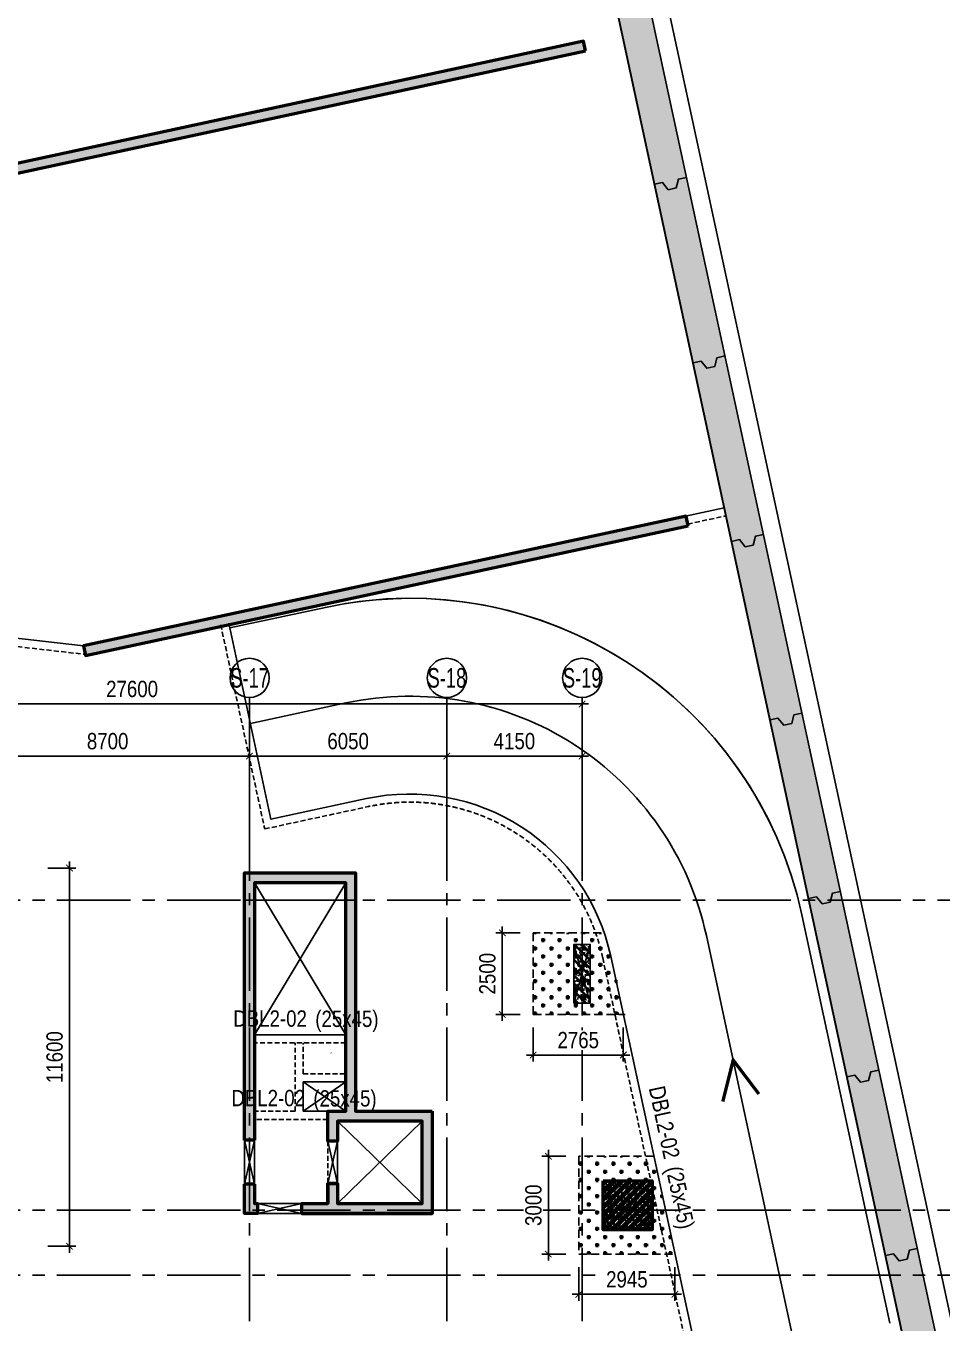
# Model space of a CAD drawing. Header units: millimetres. Extents: x -80883 to 1373228, y -532110 to 182357.
# Drawn here: x 942674 to 970768, y -328790 to -289014 of the extents above; entities that cross this region are included whole.
import ezdxf
from ezdxf.enums import TextEntityAlignment as Align
from ezdxf.xclip import XClip

# ---------------------------------------------------------------- set-up
doc = ezdxf.new("R2010")
doc.units = ezdxf.units.MM
doc.header["$LTSCALE"] = 100
doc.header["$XCLIPFRAME"] = 0
doc.header["$PDMODE"] = 32
doc.header["$PDSIZE"] = 2.5
for name, pattern in [('CENTER2', [1.125, 0.75, -0.125, 0.125, -0.125]), ('DASHED', [4.5, 3, -1.5]), ('HIDDEN', [0.375, 0.25, -0.125]), ('Xref_ST_MBDV Cot vach 30.7.2022$0$DASHDOT', [1, 0.5, -0.25, 0, -0.25])]:
    doc.linetypes.add(name, pattern=pattern)
for name, color, linetype, lineweight in [('0-Hatch', 250, 'Continuous', 40), ('ccu12-Tencaukien', 9, 'Continuous', 15), ('KT-Net cot', 2, 'Continuous', 50), ('KT-Net cot vach', 6, 'Continuous', 50), ('KT-Vat lieu', 250, 'Continuous', 9)]:
    doc.layers.add(name, color=color, linetype=linetype, lineweight=lineweight)
for name, color, linetype in [('0-khuat', 3, 'HIDDEN'), ('ccu11-Khuat', 9, 'DASHED'), ('ccu11-Manh', 8, 'Continuous'), ('ccu11-Thay', 7, 'Continuous'), ('ccu12-Hatch', 250, 'Continuous'), ('ccu12-Manh', 8, 'Continuous'), ('ccu12-Text', 31, 'Continuous'), ('ccu12-Truc', 13, 'CENTER2'), ('KC-Betong', 6, 'Continuous'), ('KC2-DIM', 251, 'Continuous'), ('KT-Dim', 8, 'Continuous'), ('KT-Hatch', 251, 'Continuous'), ('Xref_ST_MBDV Cot vach 30.7.2022$0$Xref_ST_MBDV Cot vach 30.7.2022|Xref_ST_MBDV Cot vach 30.7.2022|Xref_ST_MBDV Cot vach 30.7.2022|Xref_ST_MBDV Cot vach 30.7.2022|A-CORE-OTLN', 2, 'Continuous'), ('Xref_ST_MBDV Cot vach 30.7.2022$0$Xref_ST_MBDV Cot vach 30.7.2022|Xref_ST_MBDV Cot vach 30.7.2022|Xref_ST_MBDV Cot vach 30.7.2022|Xref_ST_MBDV Cot vach 30.7.2022|A-WALL-PATT', 251, 'Continuous'), ('Xref_ST_MBDV Cot vach 30.7.2022$0$Xref_ST_MBDV Cot vach 30.7.2022|Xref_ST_MBDV Cot vach 30.7.2022|Xref_ST_MBDV Cot vach 30.7.2022|Xref_ST_MBDV Cot vach 30.7.2022|ccu12-Thay', 7, 'Continuous'), ('Xref_ST_MBDV Cot vach 30.7.2022$0$Xref_ST_MBDV Cot vach 30.7.2022|Xref_ST_MBDV Cot vach 30.7.2022|Xref_ST_MBDV Cot vach 30.7.2022|Xref_ST_MBDV Cot vach 30.7.2022|Site_plot line', 1, 'Xref_ST_MBDV Cot vach 30.7.2022$0$DASHDOT'), ('Xref_ST_MBDV Cot vach 30.7.2022|Xref_ST_MBDV Cot vach 30.7.2022|Xref_ST_MBDV Cot vach 30.7.2022|Xref_ST_MBDV Cot vach 30.7.2022|A-GRID-SYM', 50, 'Continuous'), ('Xref_ST_MBDV Cot vach 30.7.2022|Xref_ST_MBDV Cot vach 30.7.2022|Xref_ST_MBDV Cot vach 30.7.2022|Xref_ST_MBDV Cot vach 30.7.2022|KC-Betong', 6, 'Continuous')]:
    doc.layers.add(name, color=color, linetype=linetype)
doc.styles.add('Arial Narrow', font='ARIALN.TTF')
doc.styles.add('HBA-Text', font='GOTHIC.TTF')
doc.dimstyles.new('ccu12-200', dxfattribs={"dimscale": 200, "dimtxt": 2.5, "dimasz": 1, "dimexe": 1, "dimexo": 2, "dimgap": 1, "dimtad": 1, "dimdec": 0, "dimrnd": 5, "dimdsep": 46, "dimtxsty": 'Arial Narrow', "dimblk": 'ARCHTICK', "dimcen": -1, "dimdle": 1, "dimclrd": 256, "dimclre": 256, "dimclrt": 3, "dimadec": 0, "dimazin": 2, "dimtfac": 0.1, "dimtdec": 0, "dimtmove": 0, "dimatfit": 1, "dimldrblk": 'ARCHTICK', "dimfxl": 1, "dimtvp": 0.833333, "dimtolj": 1, "dimtzin": 12, "dimarcsym": 0})
pattern_1 = [(50, (108165.77, -54076.06), (286.9041, -25.1009), [30, -330]), (355, (108165.77, -54076.06), (-55.5005, 300.8769), [24, -264]), (100.4514, (108189.68, -54078.15), (231.4038, 275.7758), [25.4961, -280.4568]), (46.1842, (108165.77, -53996.06), (426.8964, -66.2076), [45, -495]), (96.6356, (108201.34, -54001.57), (373.865, 389.6471), [38.244, -420.6852]), (351.1842, (108165.77, -53996.06), (373.8648, 389.6474), [36, -396]), (21, (108205.77, -54016.06), (238.7628, -161.0476), [30, -330]), (326, (108205.77, -54016.06), (97.3261, 290.06), [24, -264]), (71.4514, (108225.66, -54029.48), (336.089, 129.0122), [25.4961, -280.4568]), (37.5, (108165.77, -54076.06), (4.86394, 133.15754), [0, -260.8, 0, -268, 0, -265]), (7.5, (108165.77, -54076.06), (105.2278, 157.7647), [0, -152.8, 0, -254.8, 0, -101]), (327.5, (108076.57, -54076.06), (213.52897, -9.02195), [0, -100, 0, -312, 0, -414]), (317.5, (108036.57, -54076.06), (233.27447, 40.042), [0, -130, 0, -207.2, 0, -294]), (45, (108165.77, -54076.06), (-106.066, 106.066), []), (45, (108236.48, -54076.06), (-106.066, 106.066), [])]

# ---------------------------------------------------------------- blocks, each defined once
blk = doc.blocks.new('Xref_ST_MBDV Cot vach 30.7.2022$0$Tuong Vay01-flat-1')
at = {"layer": 'Xref_ST_MBDV Cot vach 30.7.2022$0$Xref_ST_MBDV Cot vach 30.7.2022|Xref_ST_MBDV Cot vach 30.7.2022|Xref_ST_MBDV Cot vach 30.7.2022|Xref_ST_MBDV Cot vach 30.7.2022|A-WALL-PATT'}
h = blk.add_hatch(dxfattribs=at)
h.set_pattern_fill('ACET-2D-VATLIEU04', color=256, scale=50, pattern_type=2)
h.set_pattern_definition([(50, (-11139561.84, -1407213.45), (-225.902474, 189.5546825), [37.5, -412.5]), (355, (-11139561.84, -1407213.45), (32.127212, 367.215716), [30, -330]), (100.4514, (-11139531.95, -1407216.06), (-341.231527, -62.944187), [31.870095, -350.571056]), (46.1842, (-11139561.84, -1407113.45), (-319.180497, 306.252097), [56.25, -618.75]), (96.6356, (-11139517.37, -1407120.34), (-516.995922, -60.144022), [47.805144, -525.8565]), (351.1842, (-11139561.84, -1407113.45), (84.740774, 546.39543), [45, -495]), (21, (-11139511.84, -1407138.45), (-105.680822, 275.3079534), [37.5, -412.5]), (326, (-11139511.84, -1407138.45), (206.128805, 305.59852), [30, -330]), (71.4514, (-11139486.97, -1407155.22), (-328.963765, 110.380101), [31.870095, -350.571056]), (37.5, (-11139561.84, -1407213.45), (-78.1345294, 101.8269012), [0, -326, 0, -335, 0, -331.25]), (7.5, (-11139561.84, -1407213.45), (-23.2793464, 176.824191), [0, -191, 0, -318.5, 0, -126.25]), (327.5, (-11139673.34, -1407213.45), (71.9444175, 112.9301145), [0, -125, 0, -390, 0, -517.5000003]), (317.5, (-11139723.34, -1407213.45), (158.0205496, 172.449169), [0, -162.5, 0, -259, 0, -367.5]), (45, (-11139561.84, -1407213.45), (-150.260191, 150.260191), []), (45, (-11139561.84, -1407152.2), (-150.260191, 150.260191), [])])
h.paths.add_polyline_path([(-82665, -118500), (-81837, -121132), (-80903, -123728), (-79863, -126284), (-78720, -128795), (-77475, -131258), (-76131, -133667), (-74689, -136020), (-73153, -138312), (-71525, -140539), (-69807, -142699), (-68002, -144786), (-66114, -146798), (-64145, -148731), (-62100, -150582), (-59980, -152349), (-57790, -154027), (-55533, -155614), (-53213, -157109), (-50835, -158507), (-48401, -159807), (-45916, -161007), (-43385, -162104), (-40811, -163097), (-38198, -163985), (-35551, -164765), (-32875, -165436), (-30174, -165998), (-27451, -166448), (-24702, -166789), (-4397, -168938), (36420, -167648), (41836, -160719), (12445, -24368), (8473, -9249), (-4719, -5521), (-10557, -9947), (-34021, -27848), (-39777, -32009), (-41249, -35294), (-45787, -38574), (-49368, -38942), (-57644, -44924), (-59845, -46601), (-61969, -48362), (-64020, -50208), (-65993, -52137), (-67887, -54144), (-69696, -56226), (-71420, -58381), (-73054, -60604), (-74596, -62892), (-76043, -65242), (-77394, -67648), (-78645, -70107), (-79794, -72615), (-80841, -75168), (-81782, -77762), (-82617, -80392), (-83343, -83054), (-83961, -85743), (-84468, -88455), (-84865, -91186), (-85149, -93930), (-85321, -96684), (-85381, -99530), (-85329, -102201), (-85163, -104955), (-84886, -107701), (-84496, -110432), (-83996, -113146), (-83385, -115836)], flags=16)
h.paths.add_polyline_path([(-83625, -118781), (-82785, -121452), (-81837, -124086), (-80781, -126680), (-79621, -129228), (-78358, -131727), (-76994, -134172), (-75531, -136560), (-73973, -138886), (-72320, -141146), (-70577, -143337), (-68746, -145455), (-66829, -147497), (-64832, -149459), (-62755, -151337), (-60604, -153130), (-58382, -154833), (-56092, -156444), (-53738, -157960), (-51324, -159379), (-48854, -160699), (-46333, -161916), (-43764, -163030), (-41151, -164038), (-38500, -164938), (-35814, -165730), (-33098, -166411), (-30357, -166981), (-27595, -167438), (-24816, -167783), (-4434, -169940), (36920, -168633), (42913, -160966), (13418, -24135), (9295, -8442), (-4926, -4424), (-11163, -9151), (-34617, -27045), (-40580, -31355), (-42052, -34640), (-46156, -37607), (-49737, -37975), (-58240, -44121), (-60467, -45819), (-62623, -47605), (-64704, -49479), (-66707, -51435), (-68628, -53472), (-70465, -55586), (-72214, -57772), (-73872, -60029), (-75437, -62350), (-76905, -64734), (-78276, -67176), (-79545, -69672), (-80712, -72217), (-81774, -74808), (-82729, -77440), (-83576, -80109), (-84314, -82810), (-84940, -85539), (-85455, -88291), (-85857, -91062), (-86146, -93847), (-86321, -96642), (-86382, -99529), (-86328, -102241), (-86160, -105036), (-85879, -107821), (-85484, -110593), (-84976, -113347), (-84356, -116078)])
at = {"layer": 'Xref_ST_MBDV Cot vach 30.7.2022$0$Xref_ST_MBDV Cot vach 30.7.2022|Xref_ST_MBDV Cot vach 30.7.2022|Xref_ST_MBDV Cot vach 30.7.2022|Xref_ST_MBDV Cot vach 30.7.2022|A-CORE-OTLN', "color": 6}
for points in [[(-24816, -167783), (-4434, -169940), (36920, -168633), (42913, -160966), (13418, -24135)], [(-24702, -166789), (-4397, -168938), (36420, -167648), (41836, -160719), (12445, -24368)]]:
    blk.add_lwpolyline(points, dxfattribs=at)
at = {"layer": 'Xref_ST_MBDV Cot vach 30.7.2022$0$Xref_ST_MBDV Cot vach 30.7.2022|Xref_ST_MBDV Cot vach 30.7.2022|Xref_ST_MBDV Cot vach 30.7.2022|Xref_ST_MBDV Cot vach 30.7.2022|ccu12-Thay', "ltscale": 10}
for points in [[(34068, -119935), (33824, -119987), (33755, -120258), (33510, -120311), (33335, -120093), (33091, -120145)], [(35248, -125409), (35004, -125462), (34935, -125733), (34690, -125785), (34515, -125567), (34271, -125620)], [(36428, -130883), (36184, -130936), (36115, -131207), (35870, -131260), (35695, -131041), (35451, -131094)], [(37608, -136358), (37364, -136410), (37295, -136681), (37050, -136734), (36875, -136516), (36631, -136568)], [(38788, -141832), (38544, -141884), (38475, -142155), (38230, -142208), (38055, -141990), (37811, -142043)], [(39968, -147306), (39724, -147359), (39655, -147630), (39410, -147682), (39235, -147464), (38991, -147517)], [(41148, -152780), (40904, -152833), (40835, -153104), (40590, -153157), (40415, -152938), (40171, -152991)]]:
    blk.add_lwpolyline(points, dxfattribs=at)
at = {"layer": 'Xref_ST_MBDV Cot vach 30.7.2022$0$Xref_ST_MBDV Cot vach 30.7.2022|Xref_ST_MBDV Cot vach 30.7.2022|Xref_ST_MBDV Cot vach 30.7.2022|Xref_ST_MBDV Cot vach 30.7.2022|Site_plot line', "ltscale": 5000}
blk.add_line((43505, -161101), (13953, -24007), dxfattribs=at)
blk = doc.blocks.new('_ARCHTICK')
at = {"color": 0, "linetype": 'ByBlock', "const_width": 0.15}
blk.add_lwpolyline([(-0.5, -0.5), (0.5, 0.5)], dxfattribs=at)
blk = doc.blocks.new('*D1077')
at = {"layer": 'Defpoints', "color": 0, "transparency": 16777216}
for p in [(398999, -68275), (390299, -71118, 0), (398999, -70976, 0)]:
    blk.add_point(p, dxfattribs=at)
at = {"layer": 'KT-Dim', "lineweight": -2, "transparency": 16777216}
for p, q in [((390099, -68275), (399199, -68275)), ((390299, -70718), (390299, -68075)), ((398999, -70576), (398999, -68075))]:
    blk.add_line(p, q, dxfattribs=at)
at = {"layer": 'KT-Dim', "lineweight": -2, "transparency": 16777216, "xscale": 200, "yscale": 200, "zscale": 200, "rotation": 180}
blk.add_blockref('_ARCHTICK', (390299, -68275), dxfattribs=at)
at = {"layer": 'KT-Dim', "lineweight": -2, "transparency": 16777216, "xscale": 200, "yscale": 200, "zscale": 200}
blk.add_blockref('_ARCHTICK', (398999, -68275), dxfattribs=at)
at = {"layer": 'KT-Dim', "color": 3, "transparency": 16777216, "insert": (394649, -67819), "char_height": 500, "attachment_point": 5, "style": 'Arial Narrow'}
blk.add_mtext('\\A1;8700', dxfattribs=at)
blk = doc.blocks.new('*D1078')
at = {"layer": 'Defpoints', "color": 0, "transparency": 16777216}
for p in [(405049, -68275), (398999, -70976), (405049, -70845, 0)]:
    blk.add_point(p, dxfattribs=at)
at = {"layer": 'KT-Dim', "lineweight": -2, "transparency": 16777216}
for p, q in [((398799, -68275), (405249, -68275)), ((398999, -70576), (398999, -68075)), ((405049, -70445), (405049, -68075))]:
    blk.add_line(p, q, dxfattribs=at)
at = {"layer": 'KT-Dim', "lineweight": -2, "transparency": 16777216, "xscale": 200, "yscale": 200, "zscale": 200, "rotation": 180}
blk.add_blockref('_ARCHTICK', (398999, -68275), dxfattribs=at)
at = {"layer": 'KT-Dim', "lineweight": -2, "transparency": 16777216, "xscale": 200, "yscale": 200, "zscale": 200}
blk.add_blockref('_ARCHTICK', (405049, -68275), dxfattribs=at)
at = {"layer": 'KT-Dim', "color": 3, "transparency": 16777216, "insert": (402024, -67819), "char_height": 500, "attachment_point": 5, "style": 'Arial Narrow'}
blk.add_mtext('\\A1;6050', dxfattribs=at)
blk = doc.blocks.new('*D1079')
at = {"layer": 'Defpoints', "color": 0, "transparency": 16777216}
for p in [(409199, -68275), (409199, -70727), (405049, -70845, 0)]:
    blk.add_point(p, dxfattribs=at)
at = {"layer": 'KT-Dim', "lineweight": -2, "transparency": 16777216}
for p, q in [((404849, -68275), (409399, -68275)), ((405049, -70445), (405049, -68075)), ((409199, -70327), (409199, -68075))]:
    blk.add_line(p, q, dxfattribs=at)
at = {"layer": 'KT-Dim', "lineweight": -2, "transparency": 16777216, "xscale": 200, "yscale": 200, "zscale": 200, "rotation": 180}
blk.add_blockref('_ARCHTICK', (405049, -68275), dxfattribs=at)
at = {"layer": 'KT-Dim', "lineweight": -2, "transparency": 16777216, "xscale": 200, "yscale": 200, "zscale": 200}
blk.add_blockref('_ARCHTICK', (409199, -68275), dxfattribs=at)
at = {"layer": 'KT-Dim', "color": 3, "transparency": 16777216, "insert": (407124, -67819), "char_height": 500, "attachment_point": 5, "style": 'Arial Narrow'}
blk.add_mtext('\\A1;4150', dxfattribs=at)
blk = doc.blocks.new('*D1080')
at = {"layer": 'Defpoints', "color": 0, "transparency": 16777216}
for p in [(409199, -66675), (381599, -70845), (409199, -70845)]:
    blk.add_point(p, dxfattribs=at)
at = {"layer": 'KT-Dim', "lineweight": -2, "transparency": 16777216}
for p, q in [((381399, -66675), (409399, -66675)), ((381599, -70445), (381599, -66475)), ((409199, -70445), (409199, -66475))]:
    blk.add_line(p, q, dxfattribs=at)
at = {"layer": 'KT-Dim', "lineweight": -2, "transparency": 16777216, "xscale": 200, "yscale": 200, "zscale": 200, "rotation": 180}
blk.add_blockref('_ARCHTICK', (381599, -66675), dxfattribs=at)
at = {"layer": 'KT-Dim', "lineweight": -2, "transparency": 16777216, "xscale": 200, "yscale": 200, "zscale": 200}
blk.add_blockref('_ARCHTICK', (409199, -66675), dxfattribs=at)
at = {"layer": 'KT-Dim', "color": 3, "transparency": 16777216, "insert": (395399, -66219), "char_height": 500, "attachment_point": 5, "style": 'Arial Narrow'}
blk.add_mtext('\\A1;27600', dxfattribs=at)
blk = doc.blocks.new('GRID-SYM-flat-73')
at = {"layer": 'Xref_ST_MBDV Cot vach 30.7.2022|Xref_ST_MBDV Cot vach 30.7.2022|Xref_ST_MBDV Cot vach 30.7.2022|Xref_ST_MBDV Cot vach 30.7.2022|A-GRID-SYM'}
blk.add_circle((0, 0, 0), 900, dxfattribs=at)
at = {"layer": 'Xref_ST_MBDV Cot vach 30.7.2022|Xref_ST_MBDV Cot vach 30.7.2022|Xref_ST_MBDV Cot vach 30.7.2022|Xref_ST_MBDV Cot vach 30.7.2022|A-GRID-SYM', "style": 'HBA-Text'}
blk.add_attdef('GRID', text='', height=900, rotation=359.63025, dxfattribs=at).set_placement((0, 0, 0), align=Align.MIDDLE_CENTER)
blk = doc.blocks.new('LOI-B2-T1-PN')
at = {"layer": 'KT-Hatch'}
h = blk.add_hatch(dxfattribs=at)
h.set_pattern_fill('BTCT', color=256, scale=40)
h.set_pattern_definition([(50, (106559.85, -42147.03), (286.904, -25.1009), [30, -330]), (355, (106559.85, -42147.03), (-55.5005, 300.8769), [24, -264]), (100.4514, (106583.76, -42149.12), (231.4038, 275.7758), [25.496, -280.4568]), (46.1842, (106559.85, -42067.03), (426.8964, -66.2076), [45, -495]), (96.6356, (106595.43, -42072.55), (373.865, 389.647), [38.244, -420.685]), (351.1842, (106559.85, -42067.03), (373.865, 389.6474), [36, -396]), (21, (106599.85, -42087.03), (238.7628, -161.0476), [30, -330]), (326, (106599.85, -42087.03), (97.326, 290.06), [24, -264]), (71.4514, (106619.75, -42100.45), (336.089, 129.0122), [25.496, -280.4568]), (37.5, (106559.85, -42147.03), (4.86394, 133.15754), [0, -260.8, 0, -268, 0, -265]), (7.5, (106559.85, -42147.03), (105.2278, 157.7647), [0, -152.8, 0, -254.8, 0, -101]), (327.5, (106470.65, -42147.03), (213.52897, -9.02195), [0, -100, 0, -312, 0, -414]), (317.5, (106430.65, -42147.03), (233.2745, 40.042), [0, -130, 0, -207.2, 0, -294]), (45, (106559.85, -42147.03), (-106.066, 106.066), []), (45, (106630.57, -42147.03), (-106.066, 106.066), [])])
h.paths.add_polyline_path([(89887, -22427), (90187, -22427), (90187, -14537), (92987, -14537), (92987, -21547), (92437, -21547), (92437, -22462), (92737, -22462), (92737, -21847), (95337, -21847), (95337, -24377), (92737, -24377), (92737, -23762), (92437, -23762), (92437, -24377), (91637, -24377), (91637, -24677), (95637, -24677), (95637, -21547), (93287, -21547), (93287, -14237), (89887, -14237)])
h.paths.add_polyline_path([(90187, -23777), (89887, -23777), (89887, -24677), (90287, -24677), (90287, -24377), (90187, -24377)], flags=17)
at = {"ltscale": 0.5}
blk.add_lwpolyline([(92987, -19197), (90187, -19197)], dxfattribs=at)
blk.add_lwpolyline([(91687, -20647), (92987, -20647), (92987, -21547), (91687, -21547)], close=True, dxfattribs=at)
at = {"layer": 'ccu11-Khuat', "ltscale": 0.5}
for points in [[(92987, -19447), (90187, -19447)], [(91437, -21547), (91437, -19447)], [(91687, -20397), (91687, -19447)], [(91687, -20397), (92987, -20397)], [(91437, -21547), (90187, -21547)], [(92437, -21797), (90187, -21797)]]:
    blk.add_lwpolyline(points, dxfattribs=at)
at = {"layer": 'ccu11-Khuat', "color": 6, "ltscale": 0.5}
for points in [[(89887, -22427), (89887, -23777)], [(92437, -22462), (92437, -23762)], [(90287, -24677), (91637, -24677)]]:
    blk.add_lwpolyline(points, dxfattribs=at)
at = {"layer": 'ccu11-Thay', "color": 6, "ltscale": 0.5}
for points in [[(90187, -22427), (90187, -23777)], [(92737, -22462), (92737, -23762)], [(90287, -24377), (91637, -24377)]]:
    blk.add_lwpolyline(points, dxfattribs=at)
at = {"layer": 'ccu12-Manh', "ltscale": 0.5}
for p, q in [((91687, -20647), (92987, -21547)), ((92987, -20647), (91687, -21547))]:
    blk.add_line(p, q, dxfattribs=at)
for points in [[(90187, -14537), (92987, -19197)], [(90187, -19197), (92987, -14537)], [(92737, -21847), (95337, -24377)], [(92737, -24377), (95337, -21847)]]:
    blk.add_lwpolyline(points, dxfattribs=at)
at = {"layer": 'KC2-DIM', "ltscale": 0.5}
for points in [[(91687, -21547), (91687, -20647)], [(91687, -20647), (92987, -20647)], [(90187, -22427), (89887, -23777)], [(90187, -23777), (89887, -22427)], [(92737, -22462), (92437, -23762)], [(92737, -23762), (92437, -22462)], [(90287, -24377), (91637, -24677)], [(91637, -24377), (90287, -24677)]]:
    blk.add_lwpolyline(points, dxfattribs=at)
at = {"layer": 'KT-Net cot vach'}
for p, q in [((90187, -22427), (89887, -22427)), ((90187, -23777), (89887, -23777)), ((92437, -23762), (92437, -24377)), ((92737, -23762), (92437, -23762)), ((92737, -23762), (92737, -24377)), ((91637, -24377), (92437, -24377)), ((91637, -24677), (95637, -24677))]:
    blk.add_line(p, q, dxfattribs=at)
for points in [[(89887, -22427), (89887, -14237), (93287, -14237), (93287, -21547), (95637, -21547)], [(95637, -21547), (95637, -24677), (91637, -24677), (91637, -24377), (92437, -24377), (92437, -23762), (92737, -23762), (92737, -24377), (95337, -24377), (95337, -21847), (92737, -21847), (92737, -22462), (92437, -22462), (92437, -21547), (92987, -21547), (92987, -14537), (90187, -14537), (90187, -22427)], [(90187, -23777), (90187, -24377), (90287, -24377), (90287, -24677), (89887, -24677), (89887, -23777)]]:
    blk.add_lwpolyline(points, dxfattribs=at)
blk = doc.blocks.new('*U149')
h = blk.add_hatch()
h.set_pattern_fill('VATLIEU04', color=250, scale=40, style=0, pattern_type=2)
h.set_pattern_definition([(50, (-450, 1850), (286.904, -25.1), [30, -330]), (355, (-450, 1850), (-55.5, 300.877), [24, -264]), (100.451, (-426.1, 1847.9), (231.404, 275.776), [25.496, -280.457]), (46.184, (-450, 1930), (426.896, -66.21), [45, -495]), (96.636, (-414.43, 1924.5), (373.865, 389.65), [38.244, -420.685]), (351.184, (-450, 1930), (373.865, 389.65), [36, -396]), (21, (-410, 1910), (238.763, -161.048), [30, -330]), (326, (-410, 1910), (97.326, 290.06), [24, -264]), (71.451, (-390.1, 1896.58), (336.09, 129.012), [25.496, -280.457]), (37.5, (-450, 1850), (4.864, 133.1575), [0, -260.8, 0, -268, 0, -265]), (7.5, (-450, 1850), (105.228, 157.765), [0, -152.8, 0, -254.8, 0, -101]), (327.5, (-539.2, 1850), (213.529, -9.022), [0, -100, 0, -312, 0, -414]), (317.5, (-579.2, 1850), (233.274, 40.042), [0, -130, 0, -207.2, 0, -294]), (45, (-450, 1850), (-120.208, 120.208), []), (45, (-450, 1899), (-120.208, 120.208), [])])
h.paths.add_polyline_path([(-475, -475), (25, -475), (25, 1325), (-475, 1325)])
at = {"color": 6, "ltscale": 0.25}
blk.add_lwpolyline([(-475, -475), (25, -475), (25, 1325), (-475, 1325)], close=True, dxfattribs=at)
at = {"layer": 'Defpoints', "linetype": 'ByBlock', "ltscale": 30}
for p, q in [((25, -475), (-475, 1325)), ((-475, -475), (25, 1325))]:
    blk.add_line(p, q, dxfattribs=at)
blk = doc.blocks.new('*U151')
h = blk.add_hatch()
h.set_pattern_fill('VATLIEU04', color=250, scale=40, style=0, pattern_type=2)
h.set_pattern_definition([(50, (550, -550), (286.904, -25.1), [30, -330]), (355, (550, -550), (-55.5, 300.877), [24, -264]), (100.451, (573.9, -552.1), (231.404, 275.776), [25.496, -280.457]), (46.184, (550, -470), (426.9, -66.21), [45, -495]), (96.636, (585.57, -475.5), (373.87, 389.65), [38.24, -420.69]), (351.184, (550, -470), (373.86, 389.65), [36, -396]), (21, (590, -490), (238.763, -161.048), [30, -330]), (326, (590, -490), (97.326, 290.06), [24, -264]), (71.451, (609.9, -503.42), (336.09, 129.01), [25.496, -280.457]), (37.5, (550, -550), (4.864, 133.1575), [0, -260.8, 0, -268, 0, -265]), (7.5, (550, -550), (105.228, 157.765), [0, -152.8, 0, -254.8, 0, -101]), (327.5, (460.8, -550), (213.529, -9.022), [0, -100, 0, -312, 0, -414]), (317.5, (420.8, -550), (233.274, 40.042), [0, -130, 0, -207.2, 0, -294]), (45, (550, -550), (-120.208, 120.208), []), (45, (550, -501), (-120.208, 120.208), [])])
h.paths.add_polyline_path([(-475, 475), (1025, 475), (1025, -1025), (-475, -1025)])
at = {"color": 6, "ltscale": 0.25}
blk.add_lwpolyline([(-475, 475), (1025, 475), (1025, -1025), (-475, -1025)], close=True, dxfattribs=at)
at = {"layer": 'Defpoints', "linetype": 'ByBlock', "ltscale": 30}
for p, q in [((1025, 475), (-475, -1025)), ((-475, 475), (1025, -1025))]:
    blk.add_line(p, q, dxfattribs=at)
blk = doc.blocks.new('MBDV-B1-T1-PN')
at = {"layer": 'KT-Net cot vach'}
blk.add_blockref('*U151', (101362, -24152), dxfattribs=at)
at = {"layer": 'Xref_ST_MBDV Cot vach 30.7.2022|Xref_ST_MBDV Cot vach 30.7.2022|Xref_ST_MBDV Cot vach 30.7.2022|Xref_ST_MBDV Cot vach 30.7.2022|KC-Betong', "linetype": 'ByBlock', "xscale": -1}
blk.add_blockref('*U149', (100012, -17752, 0), dxfattribs=at)
blk = doc.blocks.new('*U699')
at = {"layer": 'ccu12-Tencaukien', "color": 8, "ltscale": 10000}
blk.add_line((361, -155), (354, -155), dxfattribs=at)
at = {"layer": 'ccu12-Text', "color": 2, "style": 'Arial Narrow', "width": 0.8}
blk.add_attdef('SH', text='', height=300, dxfattribs=at).set_placement((276, 6), align=Align.BOTTOM_RIGHT)
at = {"layer": 'ccu12-Text', "color": 31, "style": 'Arial Narrow', "width": 0.8}
for tag, p in [('(', (508, -75)), ('KT', (633, -75)), (')', (963, -75))]:
    blk.add_attdef(tag, text='', height=250, dxfattribs=at).set_placement(p, align=Align.BOTTOM_LEFT)
blk = doc.blocks.new('*D1215')
at = {"layer": 'Defpoints', "color": 0, "ltscale": 0.5, "transparency": 16777216}
for p in [(942946, -314836, 0), (944009, -314836), (942946, -326436, 0)]:
    blk.add_point(p, dxfattribs=at)
at = {"layer": 'KC2-DIM', "lineweight": -2, "ltscale": 0.5, "transparency": 16777216}
for p, q in [((943346, -314836), (944209, -314836)), ((944009, -326636), (944009, -314636)), ((943346, -326436), (944209, -326436))]:
    blk.add_line(p, q, dxfattribs=at)
at = {"layer": 'KC2-DIM', "lineweight": -2, "ltscale": 0.5, "transparency": 16777216, "xscale": 200, "yscale": 200, "zscale": 200}
for p, rotation in [((944009, -314836), 90), ((944009, -326436), 270)]:
    blk.add_blockref('_ARCHTICK', p, dxfattribs=dict(at, rotation=rotation))
at = {"layer": 'KC2-DIM', "color": 3, "ltscale": 0.5, "transparency": 16777216, "insert": (943554, -320636), "char_height": 500, "attachment_point": 5, "rotation": 90, "style": 'Arial Narrow', "bg_fill": 3, "box_fill_scale": 1.1, "bg_fill_color": 256, "bg_fill_true_color": 13158600, "bg_fill_transparency": 0}
blk.add_mtext('\\A1;11600', dxfattribs=at)
blk = doc.blocks.new('*D1300')
at = {"layer": 'Defpoints', "color": 0, "ltscale": 0.5, "transparency": 16777216}
for p in [(958694, -323676), (959629, -323676), (959629, -326676)]:
    blk.add_point(p, dxfattribs=at)
at = {"layer": 'KC2-DIM', "lineweight": -2, "ltscale": 0.5, "transparency": 16777216}
for p, q in [((959229, -323676), (958494, -323676)), ((958694, -326876), (958694, -323476)), ((959229, -326676), (958494, -326676))]:
    blk.add_line(p, q, dxfattribs=at)
at = {"layer": 'KC2-DIM', "lineweight": -2, "ltscale": 0.5, "transparency": 16777216, "xscale": 200, "yscale": 200, "zscale": 200}
for p, rotation in [((958694, -323676), 90), ((958694, -326676), 270)]:
    blk.add_blockref('_ARCHTICK', p, dxfattribs=dict(at, rotation=rotation))
at = {"layer": 'KC2-DIM', "color": 3, "ltscale": 0.5, "transparency": 16777216, "insert": (958239, -325176), "char_height": 500, "attachment_point": 5, "rotation": 90, "style": 'Arial Narrow', "bg_fill": 3, "box_fill_scale": 1.1, "bg_fill_color": 256, "bg_fill_true_color": 13158600, "bg_fill_transparency": 0}
blk.add_mtext('\\A1;3000', dxfattribs=at)
blk = doc.blocks.new('*D1301')
at = {"layer": 'Defpoints', "color": 0, "ltscale": 0.5, "transparency": 16777216}
for p in [(959629, -326676), (962576, -326676), (962576, -327908)]:
    blk.add_point(p, dxfattribs=at)
at = {"layer": 'KC2-DIM', "lineweight": -2, "ltscale": 0.5, "transparency": 16777216}
for p, q in [((959629, -327076), (959629, -328108)), ((962576, -327076), (962576, -328108)), ((959429, -327908), (962776, -327908))]:
    blk.add_line(p, q, dxfattribs=at)
at = {"layer": 'KC2-DIM', "lineweight": -2, "ltscale": 0.5, "transparency": 16777216, "xscale": 200, "yscale": 200, "zscale": 200, "rotation": 180}
blk.add_blockref('_ARCHTICK', (959629, -327908), dxfattribs=at)
at = {"layer": 'KC2-DIM', "lineweight": -2, "ltscale": 0.5, "transparency": 16777216, "xscale": 200, "yscale": 200, "zscale": 200}
blk.add_blockref('_ARCHTICK', (962576, -327908), dxfattribs=at)
at = {"layer": 'KC2-DIM', "color": 3, "ltscale": 0.5, "transparency": 16777216, "insert": (961103, -327452), "char_height": 500, "attachment_point": 5, "style": 'Arial Narrow', "bg_fill": 3, "box_fill_scale": 1.1, "bg_fill_color": 256, "bg_fill_true_color": 13158600, "bg_fill_transparency": 0}
blk.add_mtext('\\A1;2945', dxfattribs=at)
blk = doc.blocks.new('*D1302')
at = {"layer": 'Defpoints', "color": 0, "ltscale": 0.5, "transparency": 16777216}
for p in [(958229, -319326), (960992, -319326), (960992, -320571)]:
    blk.add_point(p, dxfattribs=at)
at = {"layer": 'KC2-DIM', "lineweight": -2, "ltscale": 0.5, "transparency": 16777216}
for p, q in [((958229, -319726), (958229, -320771)), ((960992, -319726), (960992, -320771)), ((958029, -320571), (961192, -320571))]:
    blk.add_line(p, q, dxfattribs=at)
at = {"layer": 'KC2-DIM', "lineweight": -2, "ltscale": 0.5, "transparency": 16777216, "xscale": 200, "yscale": 200, "zscale": 200, "rotation": 180}
blk.add_blockref('_ARCHTICK', (958229, -320571), dxfattribs=at)
at = {"layer": 'KC2-DIM', "lineweight": -2, "ltscale": 0.5, "transparency": 16777216, "xscale": 200, "yscale": 200, "zscale": 200}
blk.add_blockref('_ARCHTICK', (960992, -320571), dxfattribs=at)
at = {"layer": 'KC2-DIM', "color": 3, "ltscale": 0.5, "transparency": 16777216, "insert": (959611, -320116), "char_height": 500, "attachment_point": 5, "style": 'Arial Narrow', "bg_fill": 3, "box_fill_scale": 1.1, "bg_fill_color": 256, "bg_fill_true_color": 13158600, "bg_fill_transparency": 0}
blk.add_mtext('\\A1;2765', dxfattribs=at)
blk = doc.blocks.new('*D1303')
at = {"layer": 'Defpoints', "color": 0, "ltscale": 0.5, "transparency": 16777216}
for p in [(957282, -316826), (958229, -316826), (958229, -319326)]:
    blk.add_point(p, dxfattribs=at)
at = {"layer": 'KC2-DIM', "lineweight": -2, "ltscale": 0.5, "transparency": 16777216}
for p, q in [((957829, -316826), (957082, -316826)), ((957282, -319526), (957282, -316626)), ((957829, -319326), (957082, -319326))]:
    blk.add_line(p, q, dxfattribs=at)
at = {"layer": 'KC2-DIM', "lineweight": -2, "ltscale": 0.5, "transparency": 16777216, "xscale": 200, "yscale": 200, "zscale": 200}
for p, rotation in [((957282, -316826), 90), ((957282, -319326), 270)]:
    blk.add_blockref('_ARCHTICK', p, dxfattribs=dict(at, rotation=rotation))
at = {"layer": 'KC2-DIM', "color": 3, "ltscale": 0.5, "transparency": 16777216, "insert": (956827, -318076), "char_height": 500, "attachment_point": 5, "rotation": 90, "style": 'Arial Narrow', "bg_fill": 3, "box_fill_scale": 1.1, "bg_fill_color": 256, "bg_fill_true_color": 13158600, "bg_fill_transparency": 0}
blk.add_mtext('\\A1;2500', dxfattribs=at)
blk = doc.blocks.new('Vach-NN-PN')
at = {"layer": 'KT-Vat lieu'}
h = blk.add_hatch(dxfattribs=at)
h.set_pattern_fill('BTCT', color=256, scale=40)
h.set_pattern_definition(pattern_1)
h.paths.add_polyline_path([(101952, -953), (101889, -659), (83413, -4642), (83476, -4935)])
h = blk.add_hatch(dxfattribs=at)
h.set_pattern_fill('BTCT', color=256, scale=40)
h.set_pattern_definition(pattern_1)
h.paths.add_polyline_path([(105092, -15518), (105029, -15225), (86553, -19207), (86616, -19501)])
at = {"layer": 'KT-Net cot'}
for points in [[(101952, -953), (101889, -659), (83413, -4642), (83476, -4935)], [(105092, -15518), (105029, -15225), (86553, -19207), (86616, -19501)]]:
    blk.add_lwpolyline(points, close=True, dxfattribs=at)
blk = doc.blocks.new('Grid-ST-flat-3')
at = {"layer": 'ccu12-Truc', "ltscale": 30}
for p, q in [((398999.4, -66474.8), (398999.4, -104409.6)), ((405049.4, -66474.8), (405049.4, -104409.6)), ((409199.4, -66474.8), (409199.4, -104409.6)), ((366096.2, -72696.3), (425824, -72696.3)), ((366096.2, -82196.3), (425824, -82196.3)), ((366096.2, -84196.3), (425824, -84196.3))]:
    blk.add_line(p, q, dxfattribs=at)
at = {"layer": 'KT-Dim'}
ref = blk.add_blockref('GRID-SYM-flat-73', (399002.8, -65874.8, 0), dxfattribs=dict(at, xscale=-0.6666666666666665, yscale=0.6666666666666665, zscale=0.6666666666666665, rotation=179.6748020054017))
ref.add_attrib('GRID', 'S-17', dxfattribs={"layer": 'Xref_ST_MBDV Cot vach 30.7.2022|Xref_ST_MBDV Cot vach 30.7.2022|Xref_ST_MBDV Cot vach 30.7.2022|Xref_ST_MBDV Cot vach 30.7.2022|A-GRID-SYM', "height": 600, "style": 'HBA-Text', "width": 0.7}).set_placement((399002.8, -65874.8, 0), align=Align.MIDDLE_CENTER)
ref = blk.add_blockref('GRID-SYM-flat-73', (405052.8, -65874.8, 0), dxfattribs=dict(at, xscale=-0.6666666666666665, yscale=0.6666666666666665, zscale=0.6666666666666665, rotation=179.6748020054017))
ref.add_attrib('GRID', 'S-18', dxfattribs={"layer": 'Xref_ST_MBDV Cot vach 30.7.2022|Xref_ST_MBDV Cot vach 30.7.2022|Xref_ST_MBDV Cot vach 30.7.2022|Xref_ST_MBDV Cot vach 30.7.2022|A-GRID-SYM', "height": 600, "style": 'HBA-Text', "width": 0.7}).set_placement((405052.8, -65874.8, 0), align=Align.MIDDLE_CENTER)
ref = blk.add_blockref('GRID-SYM-flat-73', (409202.8, -65874.8, 0), dxfattribs=dict(at, xscale=-0.6666666666666665, yscale=0.6666666666666665, zscale=0.6666666666666665, rotation=179.6748020054017))
ref.add_attrib('GRID', 'S-19', dxfattribs={"layer": 'Xref_ST_MBDV Cot vach 30.7.2022|Xref_ST_MBDV Cot vach 30.7.2022|Xref_ST_MBDV Cot vach 30.7.2022|Xref_ST_MBDV Cot vach 30.7.2022|A-GRID-SYM', "height": 600, "style": 'HBA-Text', "width": 0.7}).set_placement((409202.8, -65874.8, 0), align=Align.MIDDLE_CENTER)
for base, p1, p2, picture, middle in [((409199.4, -66674.8), (381599.4, -70845.4), (409199.4, -70845.4), '*D1080', (395399.4, -66219.5)), ((398999.4, -68274.8, 0), (390299.4, -71118), (398999.4, -70975.6), '*D1077', (394649.4, -67819.5, 0)), ((405049.4, -68274.8), (398999.4, -70975.6), (405049.4, -70845.4, 0), '*D1078', (402024.4, -67819.5)), ((409199.4, -68274.8), (405049.4, -70845.4, 0), (409199.4, -70726.6), '*D1079', (407124.4, -67819.5))]:
    dim = blk.add_linear_dim(base=base, p1=p1, p2=p2, dimstyle='ccu12-200', dxfattribs=at)
    dim.commit()
    dim.dimension.update_dxf_attribs({"geometry": picture, "text_midpoint": middle})

msp = doc.modelspace()

# ---------------------------------------------------------------- hatches: boundary and pattern name
at = {"layer": '0-Hatch', "ltscale": 2}
h = msp.add_hatch(dxfattribs=at)
h.set_pattern_fill('CROSS', color=256, scale=1000, angle=90, style=0)
h.set_pattern_definition([(90, (2508288.49, -8193365.07), (-250, 250), [125, -375]), (180, (2508350.99, -8193302.57), (-250, -250), [125, -375])])
edge = h.paths.add_edge_path()
edge.add_line((961045.9, -319326.1), (960606.8, -317539.1))
edge.add_arc((959559.8, -317549.1), 1047.1, 0.54901, 43.67354)
edge.add_line((960317.1, -316826.1), (958229.5, -316826.1))
edge.add_line((958229.5, -316826.1), (958229.5, -319326.1))
edge.add_line((958229.5, -319326.1), (961045.9, -319326.1))
h = msp.add_hatch(dxfattribs=at)
h.set_pattern_fill('CROSS', color=256, scale=1000, angle=90, style=0)
h.set_pattern_definition([(90, (2509688.49, -8200465.07), (-250, 250), [125, -375]), (180, (2509750.99, -8200402.57), (-250, -250), [125, -375])])
h.paths.add_polyline_path([(962576.3, -326676.1), (961929.7, -323676.1), (959629.5, -323676.1), (959629.5, -326676.1)])
at = {"layer": 'ccu12-Hatch', "ltscale": 0.5}
h = msp.add_hatch(dxfattribs=at)
h.set_pattern_fill('VATLIEU04', color=256, scale=50, pattern_type=2)
h.set_pattern_definition([(50, (638892.25, -160921.47), (358.6301, -31.37607), [37.5, -412.5]), (355, (638892.25, -160921.47), (-69.37567, 376.09607), [30, -330]), (100.4514, (638922.14, -160924.1), (289.2547, 344.71977), [31.8701, -350.57106]), (46.1842, (638892.25, -160821.47), (533.6205, -82.7595), [56.25, -618.75]), (96.6356, (638936.7, -160828.37), (467.33135, 487.0589), [47.80514, -525.8565]), (351.1842, (638892.25, -160821.5), (467.331, 487.0593), [45, -495]), (21, (638942.25, -160846.47), (298.45353, -201.30945), [37.5, -412.5]), (326, (638942.25, -160846.47), (121.65767, 362.57502), [30, -330]), (71.4514, (638967.12, -160863.25), (420.1113, 161.26525), [31.8701, -350.57106]), (37.5, (638892.25, -160921.47), (6.079928, 166.446927), [0, -326, 0, -335, 0, -331.25]), (7.5, (638892.25, -160921.47), (131.53477, 197.20586), [0, -191, 0, -318.5, 0, -126.25]), (327.5, (638780.75, -160921.47), (266.91122, -11.277436), [0, -125, 0, -390, 0, -517.5]), (317.5, (638730.75, -160921.47), (291.59308, 50.05249), [0, -162.5, 0, -259, 0, -367.5]), (45, (638892.25, -160921.47), (-150.26019, 150.26019), []), (45, (638892.25, -160860.22), (-150.26019, 150.26019), [])])
h.paths.add_polyline_path([(962981.9, -304341.3), (962918.7, -304048.1), (944443.1, -308030.6), (944506.3, -308323.8)])

# ---------------------------------------------------------------- linework, layer by layer
at = {"layer": '0-khuat', "ltscale": 10}
for points in [[(960317.1, -316826.1), (958229.5, -316826.1), (958229.5, -319326.1), (961045.9, -319326.1)], [(961929.7, -323676.1), (959629.5, -323676.1), (959629.5, -326676.1), (962576.3, -326676.1)]]:
    msp.add_lwpolyline(points, dxfattribs=at)
at = {"layer": 'ccu11-Khuat', "ltscale": 0.5}
for p, q in [((962970.7, -304289), (964141, -304036.7)), ((936825.4, -307410.6), (944452.1, -308280.8)), ((948646.9, -307376.6), (949996.4, -313637.3)), ((944452.1, -308280.8), (944495, -308271.5)), ((949996.4, -313637.3), (953173.4, -312952.5)), ((960362.4, -317591.8), (963060.1, -330106.7))]:
    msp.add_line(p, q, dxfattribs=at)
msp.add_arc((954448.3, -318866.6), 6050, 12.16426, 102.16426, dxfattribs=at)
at = {"layer": 'ccu11-Thay', "ltscale": 0.5}
msp.add_line((966472.1, -316274.8), (969169.8, -328789.8), dxfattribs=at)
msp.add_lwpolyline([(852421.5, -306840.6), (914663.3, -285351.7), (923556.2, -311109.8), (924265.1, -310865.1), (924446.7, -311391.1), (936735, -307148.6), (944439.6, -308027.7), (964088.3, -303792.4)], dxfattribs=at)
msp.add_lwpolyline([(965516.1, -313500.7, 0.3457873), (951856.5, -306842.8), (948923.8, -307474.9), (950188.1, -313340.2), (953120.8, -312708.1, -0.4142136), (960606.8, -317539.1), (963304.5, -330054, -0.4681895), (959236.9, -335258), (946389.7, -335664), (946389.7, -341669.9), (959429.9, -341257.7)], format="xyb", dxfattribs=at)
msp.add_arc((954448.3, -318866.6), 12300, 12.16426, 102.16426, dxfattribs=at)
at = {"layer": 'ccu12-Manh'}
for points in [[(964362.5, -320725.4), (963539.5, -316907, 0.4142136), (952488.6, -309775.4), (949556, -310407.6)], [(964362.5, -320725.4), (966237.1, -329421.9, -0.4681895), (959331.6, -338256.5), (946389.7, -338665.5)]]:
    msp.add_lwpolyline(points, format="xyb", dxfattribs=at)
at = {"layer": 'ccu12-Manh', "linetype": 'Continuous', "const_width": 100}
msp.add_lwpolyline([(965151, -321766.3), (964362.5, -320725.4), (964045.4, -321996.8)], dxfattribs=at)
at = {"layer": 'KC-Betong'}
msp.add_lwpolyline([(962981.9, -304341.3), (962918.7, -304048.1), (944443.1, -308030.6), (944506.3, -308323.8)], close=True, dxfattribs=at)
at = {"layer": 'KC2-DIM', "ltscale": 0.5}
msp.add_lwpolyline([(950188.1, -313340.2), (948891.3, -307323.9)], dxfattribs=at)
at = {"layer": 'KC2-DIM'}
msp.add_lwpolyline([(949379.5, -315826.1), (952779.5, -315826.1), (952779.5, -322296.1), (955129.5, -322296.1), (955129.5, -325426.1), (949379.5, -325426.1), (949379.5, -322426.1), (949379.5, -322426.1), (949379.5, -317726.1), (949379.5, -317726.1), (949379.5, -315826.1)], dxfattribs=at)
at = {"layer": 'Xref_ST_MBDV Cot vach 30.7.2022$0$Xref_ST_MBDV Cot vach 30.7.2022|Xref_ST_MBDV Cot vach 30.7.2022|Xref_ST_MBDV Cot vach 30.7.2022|Xref_ST_MBDV Cot vach 30.7.2022|A-CORE-OTLN', "color": 6}
msp.add_lwpolyline([(904156.4, -340511.3), (924461.5, -342660.2), (965278.2, -341370.2), (970694.7, -334440.6), (952467.9, -249882.9)], dxfattribs=at)

# ---------------------------------------------------------------- block references
ref = msp.add_blockref('Xref_ST_MBDV Cot vach 30.7.2022$0$Tuong Vay01-flat-1', (928861.7, -173724.8))
XClip(ref).set_block_clipping_path([(-91541.6736345236, -190955.6682973447), (52438.3255017358, -76158.0499385341)])
for name, p in [('Grid-ST-flat-3', (550530.1, -243129.8)), ('LOI-B2-T1-PN', (859492.7, -300749.5))]:
    msp.add_blockref(name, p)
at = {"layer": 'ccu11-Manh'}
msp.add_blockref('MBDV-B1-T1-PN', (859492.7, -300749.5), dxfattribs=at)
at = {"layer": 'ccu12-Tencaukien', "extrusion": (4.38813e-07, -9.79924e-07, 1)}
ref = msp.add_blockref('*U699', (951520.4, -320017), dxfattribs=dict(at, xscale=1.815893337873055, yscale=1.815893337873055, zscale=1.815893337873055, rotation=339.536933714468))
ref.add_attrib('KT', '(25x45)', dxfattribs={"color": 31, "extrusion": (4.38813e-07, -9.79924e-07, 1), "height": 500, "style": 'Arial Narrow'}).set_placement((951546.3, -319860.6, 0.7), align=Align.BOTTOM_LEFT)
ref.add_attrib('SH', 'DBL2-02', dxfattribs={"color": 2, "extrusion": (4.38813e-07, -9.79924e-07, 1), "height": 500, "style": 'Arial Narrow'}).set_placement((951291.4, -319851.7, 0.7), align=Align.BOTTOM_RIGHT)
ref = msp.add_blockref('*U699', (951461.3, -322456), dxfattribs=dict(at, xscale=1.815893337873055, yscale=1.815893337873055, zscale=1.815893337873055, rotation=339.536933714468))
ref.add_attrib('KT', '(25x45)', dxfattribs={"color": 31, "extrusion": (4.38813e-07, -9.79924e-07, 1), "height": 500, "style": 'Arial Narrow'}).set_placement((951487.1, -322299.6, 0.7), align=Align.BOTTOM_LEFT)
ref.add_attrib('SH', 'DBL2-02', dxfattribs={"color": 2, "extrusion": (4.38813e-07, -9.79924e-07, 1), "height": 500, "style": 'Arial Narrow'}).set_placement((951232.2, -322290.7, 0.7), align=Align.BOTTOM_RIGHT)
at = {"layer": 'ccu12-Tencaukien', "extrusion": (-8.65458e-07, -6.35446e-07, 1)}
ref = msp.add_blockref('*U699', (961986.2, -324083.2), dxfattribs=dict(at, xscale=1.815893337873055, yscale=1.815893337873055, zscale=1.815893337873055, rotation=261.7011907708618))
ref.add_attrib('KT', '(25x45)', dxfattribs={"color": 31, "extrusion": (-8.65458e-07, -6.35446e-07, 1), "height": 500, "rotation": 282.16426, "style": 'Arial Narrow'}).set_placement((962144.6, -324075.5, -0.6), align=Align.BOTTOM_LEFT)
ref.add_attrib('SH', 'DBL2-02', dxfattribs={"color": 2, "extrusion": (-8.65458e-07, -6.35446e-07, 1), "height": 500, "rotation": 282.16426, "style": 'Arial Narrow'}).set_placement((962099.5, -323824.5, -0.6), align=Align.BOTTOM_RIGHT)

# ---------------------------------------------------------------- next in the draw order: dimensions: what is measured, and where the dimension line sits
at = {"layer": 'KC2-DIM', "ltscale": 0.5}
dim = msp.add_linear_dim(base=(944009.4, -314836.3, 0), p1=(942946, -326436.3), p2=(942946, -314836.3), angle=90, dimstyle='ccu12-200', override={"dimfxl": 150, "dimtfill": 1}, dxfattribs=at)
dim.commit()
dim.dimension.update_dxf_attribs({"geometry": '*D1215', "text_midpoint": (943554.1, -320636.3, 0)})
for p1, p2, distance, picture, middle in [((958229.4858, -319326.0705), (960992.0027, -319326.0705), -1244.984, '*D1302', (959610.7442, -320115.768)), ((959629.5, -326676.1), (959629.5, -323676.1), 935.5, '*D1300', (958238.7, -325176.1))]:
    dim = msp.add_aligned_dim(p1=p1, p2=p2, distance=distance, dimstyle='ccu12-200', override={"dimfxl": 150, "dimtfill": 1}, dxfattribs=at)
    dim.commit()
    dim.dimension.update_dxf_attribs({"geometry": picture, "text_midpoint": middle})

# ---------------------------------------------------------------- next in the draw order: dimensions: what is measured, and where the dimension line sits
for p1, p2, distance, picture, middle in [((958229.5, -319326.1), (958229.5, -316826.1), 947.4, '*D1303', (956826.8, -318076.1)), ((959629.5, -326676.1), (962576.3, -326676.1), -1231.6, '*D1301', (961102.9, -327452.4))]:
    dim = msp.add_aligned_dim(p1=p1, p2=p2, distance=distance, dimstyle='ccu12-200', override={"dimfxl": 150, "dimtfill": 1}, dxfattribs=at)
    dim.commit()
    dim.dimension.update_dxf_attribs({"geometry": picture, "text_midpoint": middle})

# ---------------------------------------------------------------- next in the draw order: block references
at = {"layer": 'KT-Net cot'}
msp.add_blockref('Vach-NN-PN', (857886.8, -288820.4), dxfattribs=at)

doc.saveas('drawing.dxf')
